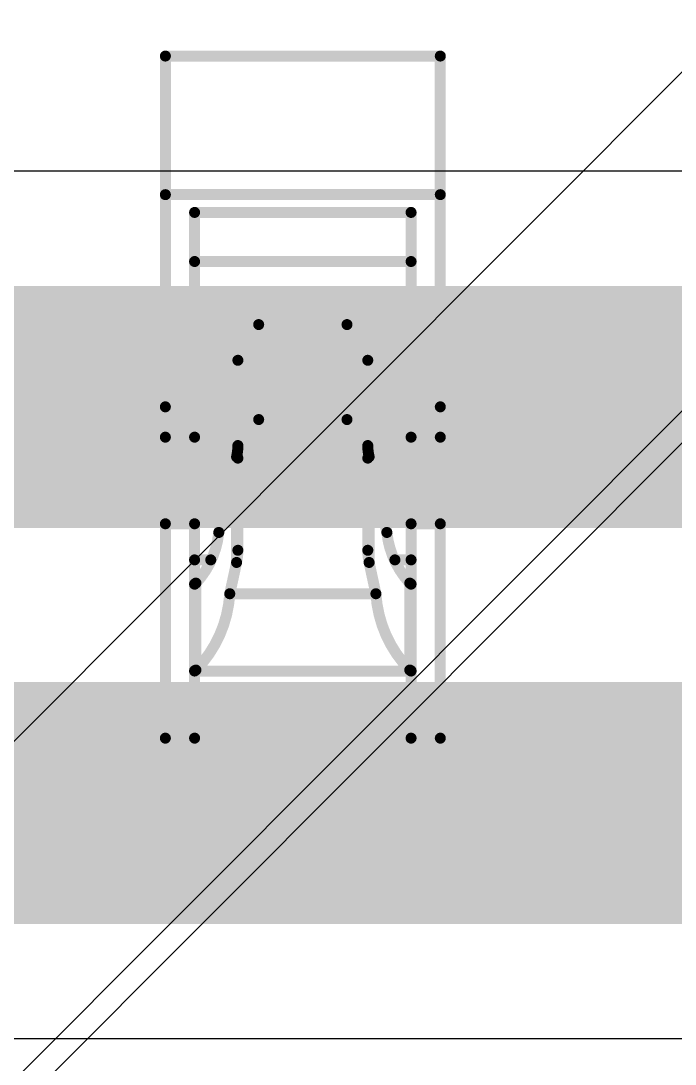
# Model space of a CAD drawing. Header units: inches. Extents: x -6 to 5433, y -4 to 5447.
# Drawn here: x 22.859 to 23.615, y 29.911 to 31.116 of the extents above; entities that cross this region are included whole.
import ezdxf

# ---------------------------------------------------------------- set-up
doc = ezdxf.new("R2010")
doc.units = ezdxf.units.IN
for name, color, linetype in [('Bottom Solder', 6, 'Continuous'), ('Mechanical 4', 56, 'Continuous'), ('Top Layer', 1, 'Continuous'), ('Top Solder', 216, 'Continuous')]:
    doc.layers.add(name, color=color, linetype=linetype)

msp = doc.modelspace()

# ---------------------------------------------------------------- linework, layer by layer
at = {"layer": 'Bottom Solder'}
for p in [(12.48452672, 19.90351874), (13.15449744, 20.14521752)]:
    msp.add_line(p, (5432.852131479999, 5447.49311058), dxfattribs=at)
at = {"layer": 'Mechanical 4'}
for points in [[(23.0261541, 31.07494674, 0.0127, 0.0127, 0), (23.3436541, 31.07494674, 0.0127, 0.0127, 0)], [(23.0261541, 30.28744514, 0.0127, 0.0127, 0), (23.0261541, 31.07494674, 0.0127, 0.0127, 0)], [(23.3436541, 30.66994628, 0.0127, 0.0127, 0), (23.3436541, 31.07494674, 0.0127, 0.0127, 0)], [(23.0261541, 30.91494452, 0.0127, 0.0127, 0), (23.3436541, 30.91494452, 0.0127, 0.0127, 0)], [(23.05990562, 30.89440862, 0.0127, 0.0127, 0), (23.30990512, 30.89440862, 0.0127, 0.0127, 0)], [(23.05990562, 30.28744514, 0.0127, 0.0127, 0), (23.05990562, 30.89440862, 0.0127, 0.0127, 0)], [(23.30990512, 30.28744514, 0.0127, 0.0127, 0), (23.30990512, 30.89440862, 0.0127, 0.0127, 0)], [(23.05990562, 30.83773868, 0.0127, 0.0127, 0), (23.30990512, 30.83773868, 0.0127, 0.0127, 0)], [(23.10990552, 30.72369522, 0.0127, 0.0127, -0.2473774344944057), (23.1339136, 30.76494482, 0.0127, 0.0127, 0)], [(23.13391614, 30.76494482, 0.0127, 0.0127, 0), (23.2358946, 30.76494482, 0.0127, 0.0127, 0)], [(23.13391614, 30.65528286, 0.0127, 0.0127, 0), (23.13391614, 30.76494482, 0.0127, 0.0127, 0)], [(23.2358946, 30.65528286, 0.0127, 0.0127, 0), (23.2358946, 30.76494482, 0.0127, 0.0127, 0)], [(23.23589714, 30.76494482, 0.0127, 0.0127, -0.2473774344944055), (23.25990522, 30.72369522, 0.0127, 0.0127, 0)], [(23.10990552, 30.50434844, 0.0127, 0.0127, 0), (23.10990552, 30.72369522, 0.0127, 0.0127, 0)], [(23.25990522, 30.50434844, 0.0127, 0.0127, 0), (23.25990522, 30.72369522, 0.0127, 0.0127, 0)], [(22.7086541, 30.66994628, 0.0127, 0.0127, 0), (23.0261541, 30.66994628, 0.0127, 0.0127, 0)], [(23.3436541, 30.66994628, 0.0127, 0.0127, 0), (23.6611541, 30.66994628, 0.0127, 0.0127, 0)], [(23.3436541, 30.28744514, 0.0127, 0.0127, 0), (23.3436541, 30.66994628, 0.0127, 0.0127, 0)], [(23.10990552, 30.61071348, 0.0127, 0.0127, -0.2374800627721871), (23.1339136, 30.6552854, 0.0127, 0.0127, 0)], [(23.13391614, 30.65528286, 0.0127, 0.0127, 0), (23.2358946, 30.65528286, 0.0127, 0.0127, 0)], [(23.23589714, 30.6552854, 0.0127, 0.0127, -0.2374800627721868), (23.25990522, 30.61071348, 0.0127, 0.0127, 0)], [(23.0261541, 30.63494508, 0.0127, 0.0127, 0), (23.05990562, 30.63494508, 0.0127, 0.0127, 0)], [(23.10990552, 30.62525752, 0.0127, 0.0127, -0.05786385222314867), (23.1083866, 30.61223494, 0.0127, 0.0127, 0)], [(23.26142414, 30.61223494, 0.0127, 0.0127, -0.05786385222358634), (23.25990522, 30.62525752, 0.0127, 0.0127, 0)], [(23.30990512, 30.63494508, 0.0127, 0.0127, 0), (23.3436541, 30.63494508, 0.0127, 0.0127, 0)], [(23.0878634, 30.5249453, 0.0127, 0.0127, 0), (23.1083866, 30.61223494, 0.0127, 0.0127, 0)], [(23.1083866, 30.49027684, 0.0127, 0.0127, 0), (23.1083866, 30.61223494, 0.0127, 0.0127, 0)], [(23.26142414, 30.61223494, 0.0127, 0.0127, 0), (23.2819448, 30.5249453, 0.0127, 0.0127, 0)], [(23.26142414, 30.49027684, 0.0127, 0.0127, 0), (23.26142414, 30.61223494, 0.0127, 0.0127, 0)], [(23.0261541, 30.53494528, 0.0127, 0.0127, 0), (23.05990562, 30.53494528, 0.0127, 0.0127, 0)], [(23.30990512, 30.53494528, 0.0127, 0.0127, 0), (23.3436541, 30.53494528, 0.0127, 0.0127, 0)], [(23.08786594, 30.52494784, 0.0127, 0.0127, -0.1625906327552088), (23.06142454, 30.46645418, 0.0127, 0.0127, 0)], [(23.3083862, 30.46645418, 0.0127, 0.0127, -0.1625906327552086), (23.2819448, 30.52494784, 0.0127, 0.0127, 0)], [(23.10990552, 30.50434844, 0.0127, 0.0127, -0.05365793627952005), (23.1083866, 30.49027684, 0.0127, 0.0127, 0)], [(23.26142414, 30.49027684, 0.0127, 0.0127, -0.0536579362795205), (23.25990522, 30.50434844, 0.0127, 0.0127, 0)], [(23.05990562, 30.49328166, 0.0127, 0.0127, 0), (23.078567, 30.49328166, 0.0127, 0.0127, 0)], [(23.29124374, 30.49328166, 0.0127, 0.0127, 0), (23.30990512, 30.49328166, 0.0127, 0.0127, 0)], [(23.10053292, 30.45417836, 0.0127, 0.0127, 0), (23.1083866, 30.49027684, 0.0127, 0.0127, 0)], [(23.26142414, 30.49027684, 0.0127, 0.0127, 0), (23.26927782, 30.45417836, 0.0127, 0.0127, 0)], [(23.05990562, 30.46521466, 0.0127, 0.0127, -0.01102176092531154), (23.05994118, 30.46530102, 0.0127, 0.0127, 0)], [(23.05994118, 30.46530102, 0.0127, 0.0127, -0.02840440600381813), (23.0599869, 30.46538992, 0.0127, 0.0127, 0)], [(23.0599869, 30.46538992, 0.0127, 0.0127, -0.03504147029992294), (23.06005294, 30.46548644, 0.0127, 0.0127, 0)], [(23.06005294, 30.46548644, 0.0127, 0.0127, -0.03231858307153895), (23.060152, 30.46559312, 0.0127, 0.0127, 0)], [(23.060152, 30.46559312, 0.0127, 0.0127, -0.02446223677953), (23.06028916, 30.4657125, 0.0127, 0.0127, 0)], [(23.0602917, 30.46570996, 0.0127, 0.0127, -0.01372918958960412), (23.0604695, 30.46584458, 0.0127, 0.0127, 0)], [(23.0604695, 30.46584458, 0.0127, 0.0127, -0.008119992679666212), (23.06068032, 30.46598682, 0.0127, 0.0127, 0)], [(23.06067778, 30.46598936, 0.0127, 0.0127, -0.004820635651531153), (23.060914, 30.46613922, 0.0127, 0.0127, 0)], [(23.060914, 30.46613922, 0.0127, 0.0127, 0), (23.06142454, 30.46645418, 0.0127, 0.0127, 0)], [(23.06142454, 30.36607592, 0.0127, 0.0127, 0), (23.06142454, 30.46645418, 0.0127, 0.0127, 0)], [(23.3083862, 30.46645418, 0.0127, 0.0127, 0), (23.3086529, 30.46629416, 0.0127, 0.0127, 0)], [(23.3083862, 30.36607592, 0.0127, 0.0127, 0), (23.3083862, 30.46645418, 0.0127, 0.0127, 0)], [(23.3086529, 30.46629416, 0.0127, 0.0127, 0), (23.30891198, 30.46613414, 0.0127, 0.0127, 0)], [(23.30890944, 30.4661316, 0.0127, 0.0127, -0.006054857884351848), (23.3091482, 30.46598174, 0.0127, 0.0127, 0)], [(23.30915074, 30.46598428, 0.0127, 0.0127, -0.01073696925128131), (23.30935648, 30.46584204, 0.0127, 0.0127, 0)], [(23.30935648, 30.4658395, 0.0127, 0.0127, -0.01856237095737093), (23.30952158, 30.4657125, 0.0127, 0.0127, 0)], [(23.30952158, 30.46571504, 0.0127, 0.0127, -0.02338621057408386), (23.30964604, 30.4655982, 0.0127, 0.0127, 0)], [(23.30964604, 30.46559565999999, 0.0127, 0.0127, -0.05432145120892825), (23.30980606, 30.465395, 0.0127, 0.0127, 0)], [(23.3098086, 30.46539754, 0.0127, 0.0127, -0.02859688066338026), (23.30990766, 30.46521466, 0.0127, 0.0127, 0)], [(23.10053292, 30.4541809, 0.0127, 0.0127, -0.1798939642534223), (23.06142454, 30.36607592, 0.0127, 0.0127, 0)], [(23.10053292, 30.45417836, 0.0127, 0.0127, 0), (23.26927782, 30.45417836, 0.0127, 0.0127, 0)], [(23.3083862, 30.36607592, 0.0127, 0.0127, -0.1798939642534224), (23.26927782, 30.4541809, 0.0127, 0.0127, 0)], [(23.05990562, 30.36514628, 0.0127, 0.0127, -0.01323430968420527), (23.05994118, 30.36521231999999, 0.0127, 0.0127, 0)], [(23.05990562, 30.36494562, 0.0127, 0.0127, 0), (23.30990512, 30.36494562, 0.0127, 0.0127, 0)], [(23.05994118, 30.36521231999999, 0.0127, 0.0127, -0.03268862896378351), (23.0599869, 30.36528089999999, 0.0127, 0.0127, 0)], [(23.0599869, 30.36527582, 0.0127, 0.0127, -0.03744583038354566), (23.06005294, 30.36534948, 0.0127, 0.0127, 0)], [(23.06005294, 30.36534948, 0.0127, 0.0127, -0.03188120474067698), (23.060152, 30.36542822, 0.0127, 0.0127, 0)], [(23.06014946, 30.36543076, 0.0127, 0.0127, -0.02261994765782631), (23.06028916, 30.3655222, 0.0127, 0.0127, 0)], [(23.06028916, 30.36551966, 0.0127, 0.0127, -0.01220889247328819), (23.06046696, 30.36561872, 0.0127, 0.0127, 0)], [(23.06046696, 30.36561872, 0.0127, 0.0127, -0.007070305421071217), (23.06067778, 30.3657254, 0.0127, 0.0127, 0)], [(23.06067778, 30.3657254, 0.0127, 0.0127, 0), (23.060914, 30.3658397, 0.0127, 0.0127, 0)], [(23.060914, 30.3658397, 0.0127, 0.0127, 0), (23.06142454, 30.36607592, 0.0127, 0.0127, 0)], [(23.3083862, 30.36607592, 0.0127, 0.0127, 0), (23.3086529, 30.365954, 0.0127, 0.0127, 0)], [(23.3086529, 30.365954, 0.0127, 0.0127, 0), (23.30891198, 30.36583716, 0.0127, 0.0127, 0)], [(23.30891198, 30.36583716, 0.0127, 0.0127, -0.005205334024453132), (23.30915074, 30.3657254, 0.0127, 0.0127, 0)], [(23.3091482, 30.36572286, 0.0127, 0.0127, -0.009375622357877096), (23.30935394, 30.36561618, 0.0127, 0.0127, 0)], [(23.30935394, 30.36561618, 0.0127, 0.0127, -0.01668702493277561), (23.30952158, 30.36551966, 0.0127, 0.0127, 0)], [(23.30952158, 30.36551966, 0.0127, 0.0127, -0.02199391697080146), (23.30964604, 30.3654333, 0.0127, 0.0127, 0)], [(23.3096435, 30.3654333, 0.0127, 0.0127, -0.02675089177109182), (23.30973748, 30.36535456, 0.0127, 0.0127, 0)], [(23.30974002, 30.36535456, 0.0127, 0.0127, -0.0282876381337644), (23.3098086, 30.36528344, 0.0127, 0.0127, 0)], [(23.3098086, 30.36528344, 0.0127, 0.0127, -0.03260546155977404), (23.30990512, 30.36514628, 0.0127, 0.0127, 0)], [(23.0261541, 30.28744514, 0.0127, 0.0127, 0), (23.3436541, 30.28744514, 0.0127, 0.0127, 0)]]:
    msp.add_lwpolyline(points, format="xyseb", dxfattribs=at)
for points in [[(23.0229791, 31.07494674, 0.00635, 0.00635, 1), (23.0293291, 31.07494674, 0.00635, 0.00635, 1)], [(23.0229791, 31.07494674, 0.00635, 0.00635, 1), (23.0293291, 31.07494674, 0.00635, 0.00635, 1)], [(23.3404791, 31.07494674, 0.00635, 0.00635, 1), (23.3468291, 31.07494674, 0.00635, 0.00635, 1)], [(23.3404791, 31.07494674, 0.00635, 0.00635, 1), (23.3468291, 31.07494674, 0.00635, 0.00635, 1)], [(23.0229791, 30.91494452, 0.00635, 0.00635, 1), (23.0293291, 30.91494452, 0.00635, 0.00635, 1)], [(23.3404791, 30.91494452, 0.00635, 0.00635, 1), (23.3468291, 30.91494452, 0.00635, 0.00635, 1)], [(23.05673062, 30.89440862, 0.00635, 0.00635, 1), (23.06308062, 30.89440862, 0.00635, 0.00635, 1)], [(23.05673062, 30.89440862, 0.00635, 0.00635, 1), (23.06308062, 30.89440862, 0.00635, 0.00635, 1)], [(23.30673012, 30.89440862, 0.00635, 0.00635, 1), (23.31308012, 30.89440862, 0.00635, 0.00635, 1)], [(23.30673012, 30.89440862, 0.00635, 0.00635, 1), (23.31308012, 30.89440862, 0.00635, 0.00635, 1)], [(23.05673062, 30.83773868, 0.00635, 0.00635, 1), (23.06308062, 30.83773868, 0.00635, 0.00635, 1)], [(23.30673012, 30.83773868, 0.00635, 0.00635, 1), (23.31308012, 30.83773868, 0.00635, 0.00635, 1)], [(23.1307386, 30.76494482, 0.00635, 0.00635, 1), (23.1370886, 30.76494482, 0.00635, 0.00635, 1)], [(23.13074114, 30.76494482, 0.00635, 0.00635, 1), (23.13709114, 30.76494482, 0.00635, 0.00635, 1)], [(23.13074114, 30.76494482, 0.00635, 0.00635, 1), (23.13709114, 30.76494482, 0.00635, 0.00635, 1)], [(23.2327196, 30.76494482, 0.00635, 0.00635, 1), (23.2390696, 30.76494482, 0.00635, 0.00635, 1)], [(23.2327196, 30.76494482, 0.00635, 0.00635, 1), (23.2390696, 30.76494482, 0.00635, 0.00635, 1)], [(23.23272214, 30.76494482, 0.00635, 0.00635, 1), (23.23907214, 30.76494482, 0.00635, 0.00635, 1)], [(23.10673052, 30.72369522, 0.00635, 0.00635, 1), (23.11308052, 30.72369522, 0.00635, 0.00635, 1)], [(23.10673052, 30.72369522, 0.00635, 0.00635, 1), (23.11308052, 30.72369522, 0.00635, 0.00635, 1)], [(23.25673022, 30.72369522, 0.00635, 0.00635, 1), (23.26308022, 30.72369522, 0.00635, 0.00635, 1)], [(23.25673022, 30.72369522, 0.00635, 0.00635, 1), (23.26308022, 30.72369522, 0.00635, 0.00635, 1)], [(23.0229791, 30.66994628, 0.00635, 0.00635, 1), (23.0293291, 30.66994628, 0.00635, 0.00635, 1)], [(23.3404791, 30.66994628, 0.00635, 0.00635, 1), (23.3468291, 30.66994628, 0.00635, 0.00635, 1)], [(23.3404791, 30.66994628, 0.00635, 0.00635, 1), (23.3468291, 30.66994628, 0.00635, 0.00635, 1)], [(23.3404791, 30.66994628, 0.00635, 0.00635, 1), (23.3468291, 30.66994628, 0.00635, 0.00635, 1)], [(23.1307386, 30.6552854, 0.00635, 0.00635, 1), (23.1370886, 30.6552854, 0.00635, 0.00635, 1)], [(23.13074114, 30.65528286, 0.00635, 0.00635, 1), (23.13709114, 30.65528286, 0.00635, 0.00635, 1)], [(23.13074114, 30.65528286, 0.00635, 0.00635, 1), (23.13709114, 30.65528286, 0.00635, 0.00635, 1)], [(23.2327196, 30.65528286, 0.00635, 0.00635, 1), (23.2390696, 30.65528286, 0.00635, 0.00635, 1)], [(23.2327196, 30.65528286, 0.00635, 0.00635, 1), (23.2390696, 30.65528286, 0.00635, 0.00635, 1)], [(23.23272214, 30.6552854, 0.00635, 0.00635, 1), (23.23907214, 30.6552854, 0.00635, 0.00635, 1)], [(23.0229791, 30.63494508, 0.00635, 0.00635, 1), (23.0293291, 30.63494508, 0.00635, 0.00635, 1)], [(23.05673062, 30.63494508, 0.00635, 0.00635, 1), (23.06308062, 30.63494508, 0.00635, 0.00635, 1)], [(23.10673052, 30.62525752, 0.00635, 0.00635, 1), (23.11308052, 30.62525752, 0.00635, 0.00635, 1)], [(23.25673022, 30.62525752, 0.00635, 0.00635, 1), (23.26308022, 30.62525752, 0.00635, 0.00635, 1)], [(23.30673012, 30.63494508, 0.00635, 0.00635, 1), (23.31308012, 30.63494508, 0.00635, 0.00635, 1)], [(23.3404791, 30.63494508, 0.00635, 0.00635, 1), (23.3468291, 30.63494508, 0.00635, 0.00635, 1)], [(23.1052116, 30.61223494, 0.00635, 0.00635, 1), (23.1115616, 30.61223494, 0.00635, 0.00635, 1)], [(23.1052116, 30.61223494, 0.00635, 0.00635, 1), (23.1115616, 30.61223494, 0.00635, 0.00635, 1)], [(23.1052116, 30.61223494, 0.00635, 0.00635, 1), (23.1115616, 30.61223494, 0.00635, 0.00635, 1)], [(23.25824914, 30.61223494, 0.00635, 0.00635, 1), (23.26459914, 30.61223494, 0.00635, 0.00635, 1)], [(23.25824914, 30.61223494, 0.00635, 0.00635, 1), (23.26459914, 30.61223494, 0.00635, 0.00635, 1)], [(23.25824914, 30.61223494, 0.00635, 0.00635, 1), (23.26459914, 30.61223494, 0.00635, 0.00635, 1)], [(23.10673052, 30.61071348, 0.00635, 0.00635, 1), (23.11308052, 30.61071348, 0.00635, 0.00635, 1)], [(23.25673022, 30.61071348, 0.00635, 0.00635, 1), (23.26308022, 30.61071348, 0.00635, 0.00635, 1)], [(23.0229791, 30.53494528, 0.00635, 0.00635, 1), (23.0293291, 30.53494528, 0.00635, 0.00635, 1)], [(23.05673062, 30.53494528, 0.00635, 0.00635, 1), (23.06308062, 30.53494528, 0.00635, 0.00635, 1)], [(23.30673012, 30.53494528, 0.00635, 0.00635, 1), (23.31308012, 30.53494528, 0.00635, 0.00635, 1)], [(23.3404791, 30.53494528, 0.00635, 0.00635, 1), (23.3468291, 30.53494528, 0.00635, 0.00635, 1)], [(23.0846884, 30.5249453, 0.00635, 0.00635, 1), (23.0910384, 30.5249453, 0.00635, 0.00635, 1)], [(23.08469094, 30.52494784, 0.00635, 0.00635, 1), (23.09104094, 30.52494784, 0.00635, 0.00635, 1)], [(23.2787698, 30.52494784, 0.00635, 0.00635, 1), (23.2851198, 30.52494784, 0.00635, 0.00635, 1)], [(23.2787698, 30.5249453, 0.00635, 0.00635, 1), (23.2851198, 30.5249453, 0.00635, 0.00635, 1)], [(23.10673052, 30.50434844, 0.00635, 0.00635, 1), (23.11308052, 30.50434844, 0.00635, 0.00635, 1)], [(23.10673052, 30.50434844, 0.00635, 0.00635, 1), (23.11308052, 30.50434844, 0.00635, 0.00635, 1)], [(23.25673022, 30.50434844, 0.00635, 0.00635, 1), (23.26308022, 30.50434844, 0.00635, 0.00635, 1)], [(23.25673022, 30.50434844, 0.00635, 0.00635, 1), (23.26308022, 30.50434844, 0.00635, 0.00635, 1)], [(23.05673062, 30.49328166, 0.00635, 0.00635, 1), (23.06308062, 30.49328166, 0.00635, 0.00635, 1)], [(23.075392, 30.49328166, 0.00635, 0.00635, 1), (23.081742, 30.49328166, 0.00635, 0.00635, 1)], [(23.28806874, 30.49328166, 0.00635, 0.00635, 1), (23.29441874, 30.49328166, 0.00635, 0.00635, 1)], [(23.30673012, 30.49328166, 0.00635, 0.00635, 1), (23.31308012, 30.49328166, 0.00635, 0.00635, 1)], [(23.1052116, 30.49027684, 0.00635, 0.00635, 1), (23.1115616, 30.49027684, 0.00635, 0.00635, 1)], [(23.1052116, 30.49027684, 0.00635, 0.00635, 1), (23.1115616, 30.49027684, 0.00635, 0.00635, 1)], [(23.1052116, 30.49027684, 0.00635, 0.00635, 1), (23.1115616, 30.49027684, 0.00635, 0.00635, 1)], [(23.25824914, 30.49027684, 0.00635, 0.00635, 1), (23.26459914, 30.49027684, 0.00635, 0.00635, 1)], [(23.25824914, 30.49027684, 0.00635, 0.00635, 1), (23.26459914, 30.49027684, 0.00635, 0.00635, 1)], [(23.25824914, 30.49027684, 0.00635, 0.00635, 1), (23.26459914, 30.49027684, 0.00635, 0.00635, 1)], [(23.05673062, 30.46521466, 0.00635, 0.00635, 1), (23.06308062, 30.46521466, 0.00635, 0.00635, 1)], [(23.05676618, 30.46530102, 0.00635, 0.00635, 1), (23.06311618, 30.46530102, 0.00635, 0.00635, 1)], [(23.05676618, 30.46530102, 0.00635, 0.00635, 1), (23.06311618, 30.46530102, 0.00635, 0.00635, 1)], [(23.0568119, 30.46538992, 0.00635, 0.00635, 1), (23.0631619, 30.46538992, 0.00635, 0.00635, 1)], [(23.0568119, 30.46538992, 0.00635, 0.00635, 1), (23.0631619, 30.46538992, 0.00635, 0.00635, 1)], [(23.05687794, 30.46548644, 0.00635, 0.00635, 1), (23.06322794, 30.46548644, 0.00635, 0.00635, 1)], [(23.05687794, 30.46548644, 0.00635, 0.00635, 1), (23.06322794, 30.46548644, 0.00635, 0.00635, 1)], [(23.056977, 30.46559312, 0.00635, 0.00635, 1), (23.063327, 30.46559312, 0.00635, 0.00635, 1)], [(23.056977, 30.46559312, 0.00635, 0.00635, 1), (23.063327, 30.46559312, 0.00635, 0.00635, 1)], [(23.05711416, 30.4657125, 0.00635, 0.00635, 1), (23.06346416, 30.4657125, 0.00635, 0.00635, 1)], [(23.0571167, 30.46570996, 0.00635, 0.00635, 1), (23.0634667, 30.46570996, 0.00635, 0.00635, 1)], [(23.0572945, 30.46584458, 0.00635, 0.00635, 1), (23.0636445, 30.46584458, 0.00635, 0.00635, 1)], [(23.0572945, 30.46584458, 0.00635, 0.00635, 1), (23.0636445, 30.46584458, 0.00635, 0.00635, 1)], [(23.05750278, 30.46598936, 0.00635, 0.00635, 1), (23.06385278, 30.46598936, 0.00635, 0.00635, 1)], [(23.05750532, 30.46598682, 0.00635, 0.00635, 1), (23.06385532, 30.46598682, 0.00635, 0.00635, 1)], [(23.057739, 30.46613922, 0.00635, 0.00635, 1), (23.064089, 30.46613922, 0.00635, 0.00635, 1)], [(23.057739, 30.46613922, 0.00635, 0.00635, 1), (23.064089, 30.46613922, 0.00635, 0.00635, 1)], [(23.05824954, 30.46645418, 0.00635, 0.00635, 1), (23.06459954, 30.46645418, 0.00635, 0.00635, 1)], [(23.05824954, 30.46645418, 0.00635, 0.00635, 1), (23.06459954, 30.46645418, 0.00635, 0.00635, 1)], [(23.05824954, 30.46645418, 0.00635, 0.00635, 1), (23.06459954, 30.46645418, 0.00635, 0.00635, 1)], [(23.3052112, 30.46645418, 0.00635, 0.00635, 1), (23.3115612, 30.46645418, 0.00635, 0.00635, 1)], [(23.3052112, 30.46645418, 0.00635, 0.00635, 1), (23.3115612, 30.46645418, 0.00635, 0.00635, 1)], [(23.3052112, 30.46645418, 0.00635, 0.00635, 1), (23.3115612, 30.46645418, 0.00635, 0.00635, 1)], [(23.3054779, 30.46629416, 0.00635, 0.00635, 1), (23.3118279, 30.46629416, 0.00635, 0.00635, 1)], [(23.3054779, 30.46629416, 0.00635, 0.00635, 1), (23.3118279, 30.46629416, 0.00635, 0.00635, 1)], [(23.30573444, 30.4661316, 0.00635, 0.00635, 1), (23.31208444, 30.4661316, 0.00635, 0.00635, 1)], [(23.30573698, 30.46613414, 0.00635, 0.00635, 1), (23.31208698, 30.46613414, 0.00635, 0.00635, 1)], [(23.3059732, 30.46598174, 0.00635, 0.00635, 1), (23.3123232, 30.46598174, 0.00635, 0.00635, 1)], [(23.30597574, 30.46598428, 0.00635, 0.00635, 1), (23.31232574, 30.46598428, 0.00635, 0.00635, 1)], [(23.30618148, 30.46584204, 0.00635, 0.00635, 1), (23.31253148, 30.46584204, 0.00635, 0.00635, 1)], [(23.30618148, 30.4658395, 0.00635, 0.00635, 1), (23.31253148, 30.4658395, 0.00635, 0.00635, 1)], [(23.30634658, 30.46571504, 0.00635, 0.00635, 1), (23.31269658, 30.46571504, 0.00635, 0.00635, 1)], [(23.30634658, 30.4657125, 0.00635, 0.00635, 1), (23.31269658, 30.4657125, 0.00635, 0.00635, 1)], [(23.30647104, 30.4655982, 0.00635, 0.00635, 1), (23.31282104, 30.4655982, 0.00635, 0.00635, 1)], [(23.30647104, 30.46559565999999, 0.00635, 0.00635, 1), (23.31282104, 30.46559565999999, 0.00635, 0.00635, 1)], [(23.30663106, 30.465395, 0.00635, 0.00635, 1), (23.31298106, 30.465395, 0.00635, 0.00635, 1)], [(23.3066336, 30.46539754, 0.00635, 0.00635, 1), (23.3129836, 30.46539754, 0.00635, 0.00635, 1)], [(23.30673266, 30.46521466, 0.00635, 0.00635, 1), (23.31308266, 30.46521466, 0.00635, 0.00635, 1)], [(23.09735792, 30.4541809, 0.00635, 0.00635, 1), (23.10370792, 30.4541809, 0.00635, 0.00635, 1)], [(23.09735792, 30.45417836, 0.00635, 0.00635, 1), (23.10370792, 30.45417836, 0.00635, 0.00635, 1)], [(23.09735792, 30.45417836, 0.00635, 0.00635, 1), (23.10370792, 30.45417836, 0.00635, 0.00635, 1)], [(23.26610282, 30.4541809, 0.00635, 0.00635, 1), (23.27245282, 30.4541809, 0.00635, 0.00635, 1)], [(23.26610282, 30.45417836, 0.00635, 0.00635, 1), (23.27245282, 30.45417836, 0.00635, 0.00635, 1)], [(23.26610282, 30.45417836, 0.00635, 0.00635, 1), (23.27245282, 30.45417836, 0.00635, 0.00635, 1)], [(23.05673062, 30.36514628, 0.00635, 0.00635, 1), (23.06308062, 30.36514628, 0.00635, 0.00635, 1)], [(23.05673062, 30.36494562, 0.00635, 0.00635, 1), (23.06308062, 30.36494562, 0.00635, 0.00635, 1)], [(23.05676618, 30.36521231999999, 0.00635, 0.00635, 1), (23.06311618, 30.36521231999999, 0.00635, 0.00635, 1)], [(23.05676618, 30.36521231999999, 0.00635, 0.00635, 1), (23.06311618, 30.36521231999999, 0.00635, 0.00635, 1)], [(23.0568119, 30.36528089999999, 0.00635, 0.00635, 1), (23.0631619, 30.36528089999999, 0.00635, 0.00635, 1)], [(23.0568119, 30.36527582, 0.00635, 0.00635, 1), (23.0631619, 30.36527582, 0.00635, 0.00635, 1)], [(23.05687794, 30.36534948, 0.00635, 0.00635, 1), (23.06322794, 30.36534948, 0.00635, 0.00635, 1)], [(23.05687794, 30.36534948, 0.00635, 0.00635, 1), (23.06322794, 30.36534948, 0.00635, 0.00635, 1)], [(23.05697446, 30.36543076, 0.00635, 0.00635, 1), (23.06332446, 30.36543076, 0.00635, 0.00635, 1)], [(23.056977, 30.36542822, 0.00635, 0.00635, 1), (23.063327, 30.36542822, 0.00635, 0.00635, 1)], [(23.05711416, 30.3655222, 0.00635, 0.00635, 1), (23.06346416, 30.3655222, 0.00635, 0.00635, 1)], [(23.05711416, 30.36551966, 0.00635, 0.00635, 1), (23.06346416, 30.36551966, 0.00635, 0.00635, 1)], [(23.05729196, 30.36561872, 0.00635, 0.00635, 1), (23.06364196, 30.36561872, 0.00635, 0.00635, 1)], [(23.05729196, 30.36561872, 0.00635, 0.00635, 1), (23.06364196, 30.36561872, 0.00635, 0.00635, 1)], [(23.05750278, 30.3657254, 0.00635, 0.00635, 1), (23.06385278, 30.3657254, 0.00635, 0.00635, 1)], [(23.05750278, 30.3657254, 0.00635, 0.00635, 1), (23.06385278, 30.3657254, 0.00635, 0.00635, 1)], [(23.057739, 30.3658397, 0.00635, 0.00635, 1), (23.064089, 30.3658397, 0.00635, 0.00635, 1)], [(23.057739, 30.3658397, 0.00635, 0.00635, 1), (23.064089, 30.3658397, 0.00635, 0.00635, 1)], [(23.05824954, 30.36607592, 0.00635, 0.00635, 1), (23.06459954, 30.36607592, 0.00635, 0.00635, 1)], [(23.05824954, 30.36607592, 0.00635, 0.00635, 1), (23.06459954, 30.36607592, 0.00635, 0.00635, 1)], [(23.05824954, 30.36607592, 0.00635, 0.00635, 1), (23.06459954, 30.36607592, 0.00635, 0.00635, 1)], [(23.3052112, 30.36607592, 0.00635, 0.00635, 1), (23.3115612, 30.36607592, 0.00635, 0.00635, 1)], [(23.3052112, 30.36607592, 0.00635, 0.00635, 1), (23.3115612, 30.36607592, 0.00635, 0.00635, 1)], [(23.3052112, 30.36607592, 0.00635, 0.00635, 1), (23.3115612, 30.36607592, 0.00635, 0.00635, 1)], [(23.3054779, 30.365954, 0.00635, 0.00635, 1), (23.3118279, 30.365954, 0.00635, 0.00635, 1)], [(23.3054779, 30.365954, 0.00635, 0.00635, 1), (23.3118279, 30.365954, 0.00635, 0.00635, 1)], [(23.30573698, 30.36583716, 0.00635, 0.00635, 1), (23.31208698, 30.36583716, 0.00635, 0.00635, 1)], [(23.30573698, 30.36583716, 0.00635, 0.00635, 1), (23.31208698, 30.36583716, 0.00635, 0.00635, 1)], [(23.3059732, 30.36572286, 0.00635, 0.00635, 1), (23.3123232, 30.36572286, 0.00635, 0.00635, 1)], [(23.30597574, 30.3657254, 0.00635, 0.00635, 1), (23.31232574, 30.3657254, 0.00635, 0.00635, 1)], [(23.30617894, 30.36561618, 0.00635, 0.00635, 1), (23.31252894, 30.36561618, 0.00635, 0.00635, 1)], [(23.30617894, 30.36561618, 0.00635, 0.00635, 1), (23.31252894, 30.36561618, 0.00635, 0.00635, 1)], [(23.30634658, 30.36551966, 0.00635, 0.00635, 1), (23.31269658, 30.36551966, 0.00635, 0.00635, 1)], [(23.30634658, 30.36551966, 0.00635, 0.00635, 1), (23.31269658, 30.36551966, 0.00635, 0.00635, 1)], [(23.3064685, 30.3654333, 0.00635, 0.00635, 1), (23.3128185, 30.3654333, 0.00635, 0.00635, 1)], [(23.30647104, 30.3654333, 0.00635, 0.00635, 1), (23.31282104, 30.3654333, 0.00635, 0.00635, 1)], [(23.30656248, 30.36535456, 0.00635, 0.00635, 1), (23.31291248, 30.36535456, 0.00635, 0.00635, 1)], [(23.30656502, 30.36535456, 0.00635, 0.00635, 1), (23.31291502, 30.36535456, 0.00635, 0.00635, 1)], [(23.3066336, 30.36528344, 0.00635, 0.00635, 1), (23.3129836, 30.36528344, 0.00635, 0.00635, 1)], [(23.3066336, 30.36528344, 0.00635, 0.00635, 1), (23.3129836, 30.36528344, 0.00635, 0.00635, 1)], [(23.30673012, 30.36514628, 0.00635, 0.00635, 1), (23.31308012, 30.36514628, 0.00635, 0.00635, 1)], [(23.30673012, 30.36494562, 0.00635, 0.00635, 1), (23.31308012, 30.36494562, 0.00635, 0.00635, 1)], [(23.0229791, 30.28744514, 0.00635, 0.00635, 1), (23.0293291, 30.28744514, 0.00635, 0.00635, 1)], [(23.0229791, 30.28744514, 0.00635, 0.00635, 1), (23.0293291, 30.28744514, 0.00635, 0.00635, 1)], [(23.05673062, 30.28744514, 0.00635, 0.00635, 1), (23.06308062, 30.28744514, 0.00635, 0.00635, 1)], [(23.30673012, 30.28744514, 0.00635, 0.00635, 1), (23.31308012, 30.28744514, 0.00635, 0.00635, 1)], [(23.3404791, 30.28744514, 0.00635, 0.00635, 1), (23.3468291, 30.28744514, 0.00635, 0.00635, 1)], [(23.3404791, 30.28744514, 0.00635, 0.00635, 1), (23.3468291, 30.28744514, 0.00635, 0.00635, 1)]]:
    msp.add_lwpolyline(points, format="xyseb", close=True, dxfattribs=at)
at = {"layer": 'Top Layer'}
for p, q in [((25.89477168, 30.94187106), (20.55683722, 30.94187106)), ((20.25482614, 29.9408215), (26.1967853, 29.9408215))]:
    msp.add_line(p, q, dxfattribs=at)
for points in [[(20.44420346, 30.66994628, 0.2794, 0.2794, 0), (26.00740798, 30.66994628, 0.2794, 0.2794, 0)], [(20.25482614, 30.21274628, 0.2794, 0.2794, 0), (26.1967853, 30.21274628, 0.2794, 0.2794, 0)]]:
    msp.add_lwpolyline(points, format="xyseb", dxfattribs=at)
at = {"layer": 'Top Solder'}
msp.add_line((-1.79103782, 5.215628379999999), (5432.852131479999, 5447.49311058), dxfattribs=at)

doc.saveas('drawing.dxf')
